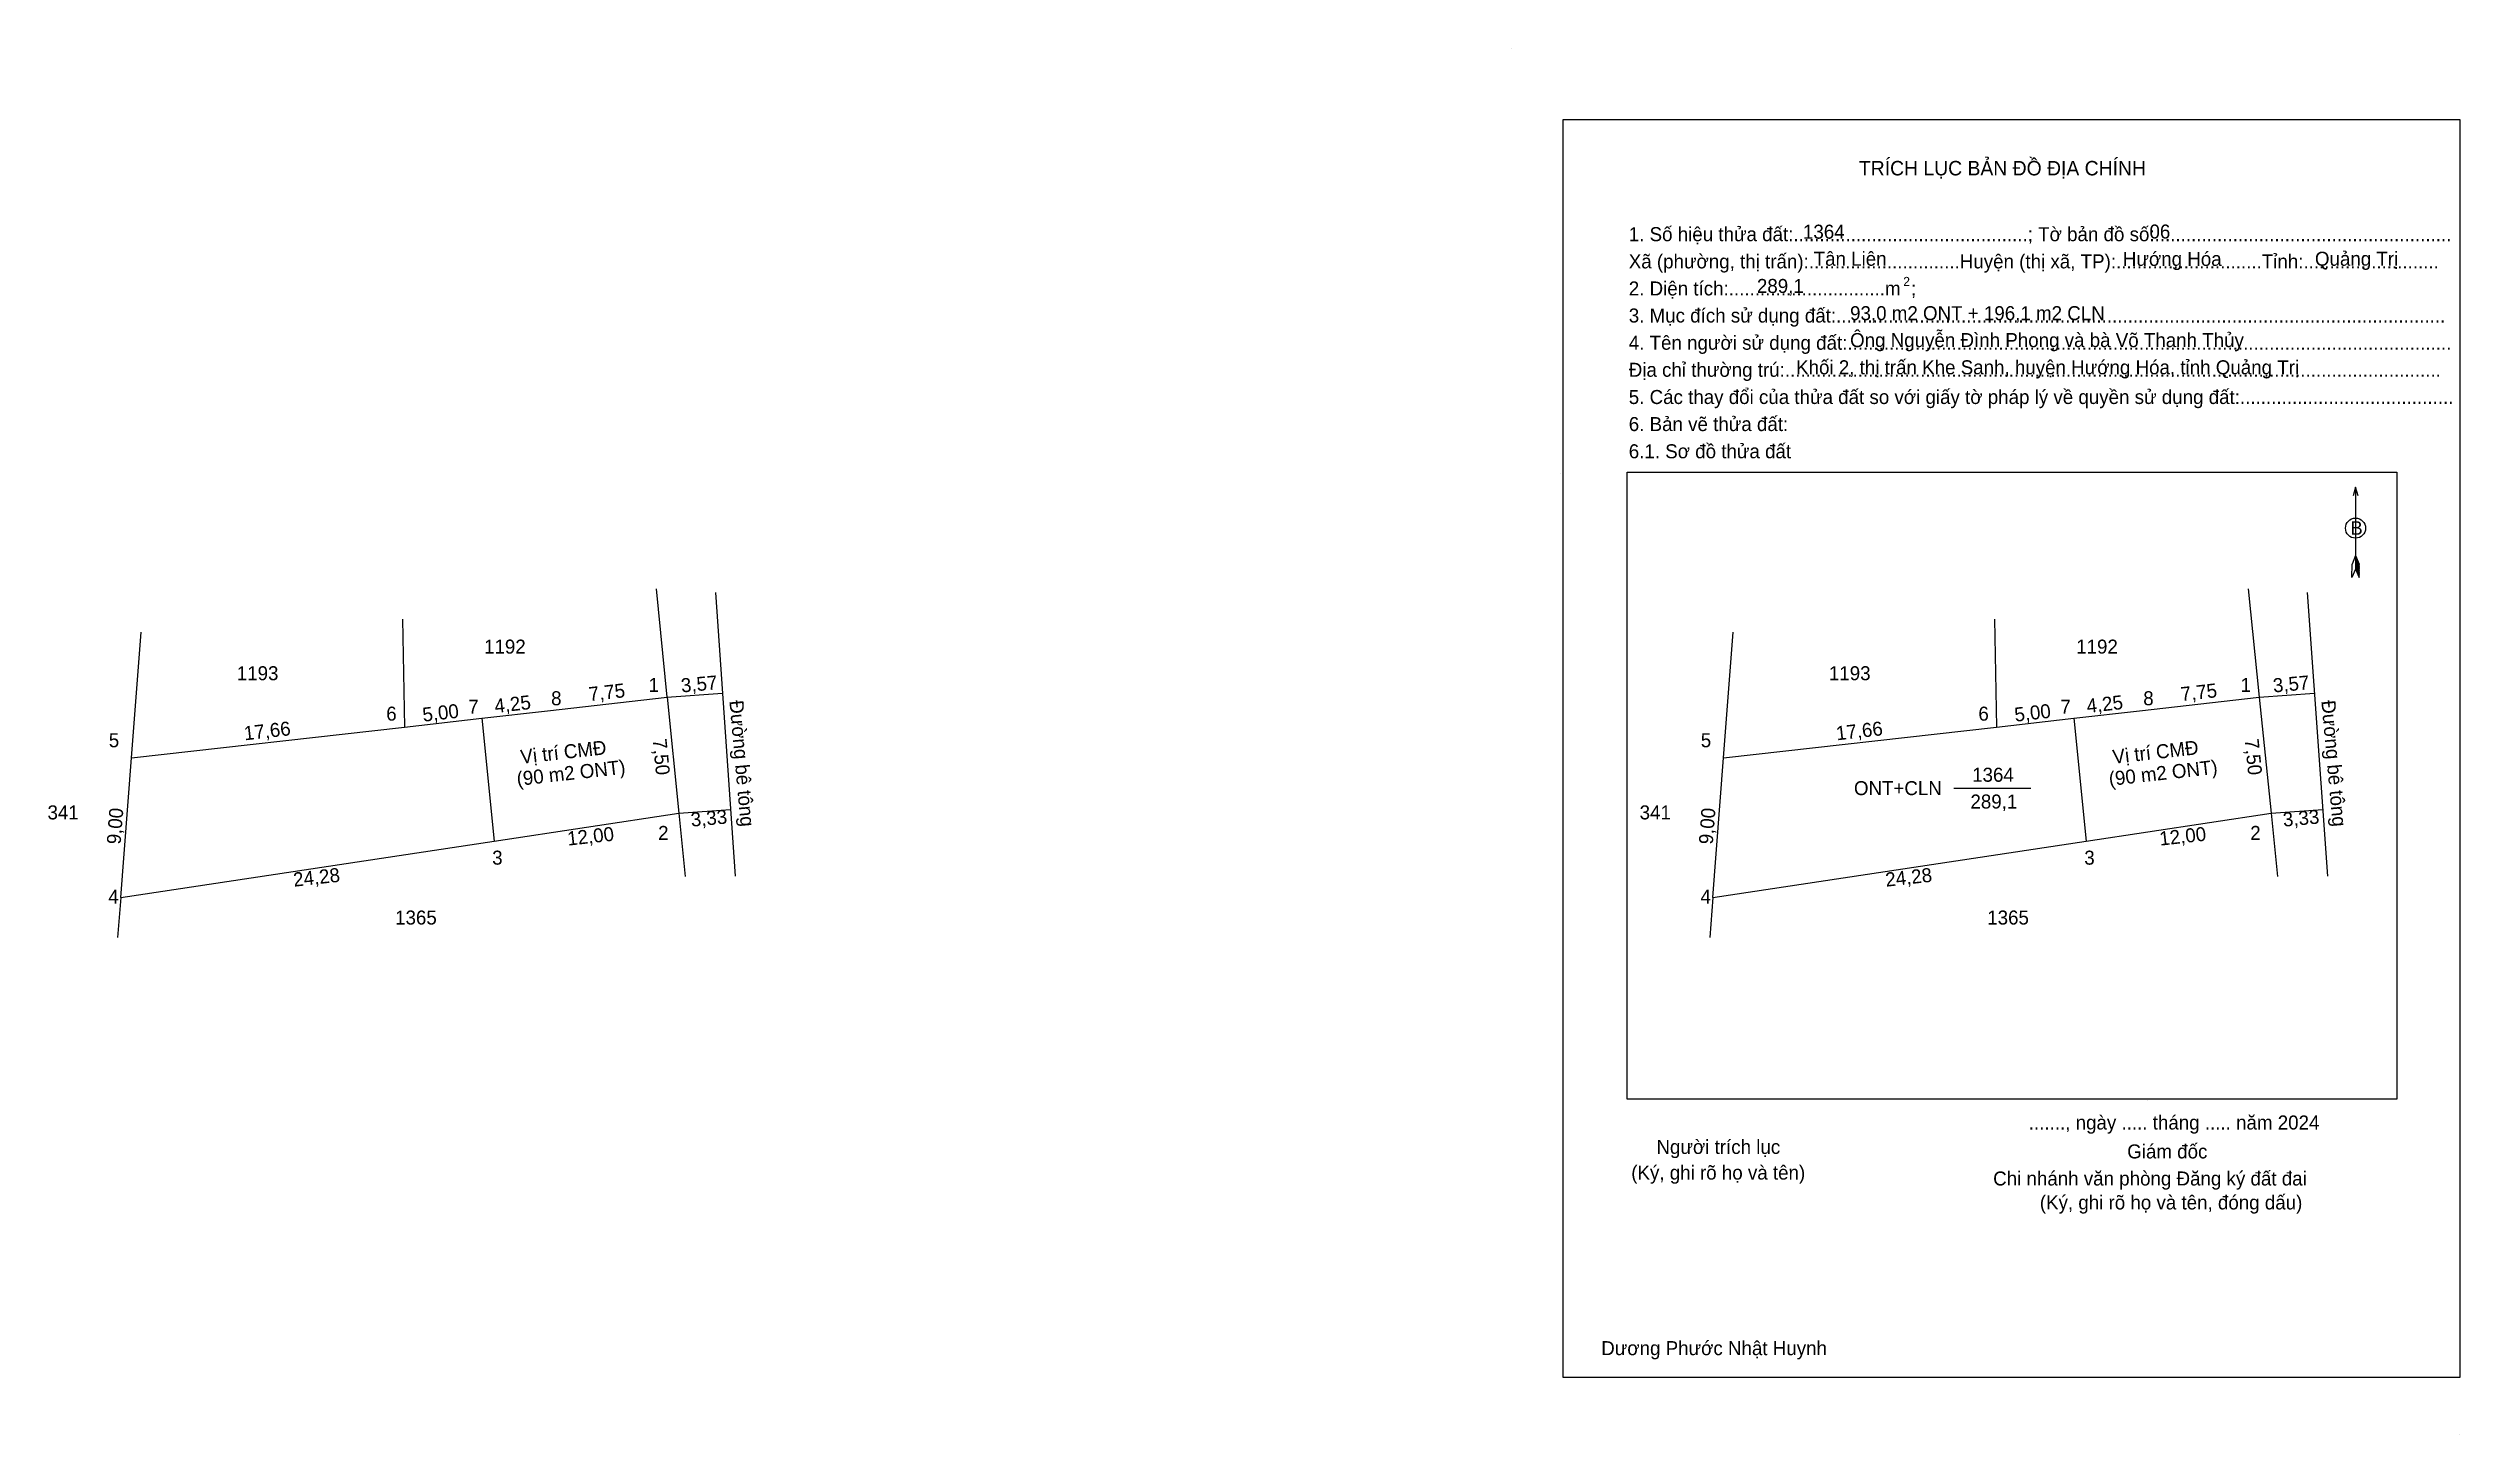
# Model space of a CAD drawing. Extents: x 549170 to 549325, y 1838378 to 1838468.
import ezdxf

# ---------------------------------------------------------------- set-up
doc = ezdxf.new("R2010")
doc.units = 0
for name, color, linetype in [('Level 1', 7, 'Continuous'), ('Level 10', 7, 'Continuous'), ('Level 13', 7, 'Continuous'), ('Level 2', 7, 'Continuous'), ('Level 27', 7, 'Continuous'), ('Level 36', 7, 'Continuous'), ('Level 4', 7, 'Continuous'), ('Level 49', 7, 'Continuous'), ('Level 5', 7, 'Continuous'), ('Level 51', 7, 'Continuous'), ('Level 6', 7, 'Continuous'), ('Level 9', 7, 'Continuous')]:
    doc.layers.add(name, color=color, linetype=linetype)

msp = doc.modelspace()

# ---------------------------------------------------------------- linework, layer by layer
at = {"layer": 'Level 1'}
for p, q in [((549263.72, 1838467.6), (549263.72, 1838467.6)), ((549266.87, 1838440.25), (549266.87, 1838440.25)), ((549317.96, 1838439.37), (549317.96, 1838434.1)), ((549317.96, 1838434.97), (549317.74, 1838434.43)), ((549317.96, 1838434.97), (549318.19, 1838434.43)), ((549317.96, 1838434.9), (549318.19, 1838434.35)), ((549317.96, 1838434.82), (549318.19, 1838434.28)), ((549317.96, 1838434.74), (549318.19, 1838434.2)), ((549317.96, 1838434.67), (549318.19, 1838434.12)), ((549317.73, 1838433.56), (549317.74, 1838434.43)), ((549317.96, 1838434.1), (549317.73, 1838433.56)), ((549317.96, 1838434.59), (549318.19, 1838434.04)), ((549317.96, 1838434.51), (549318.19, 1838433.97)), ((549317.96, 1838434.44), (549318.19, 1838433.89)), ((549317.96, 1838434.36), (549318.19, 1838433.81)), ((549317.96, 1838434.29), (549318.19, 1838433.73)), ((549317.96, 1838434.21), (549318.2, 1838433.65)), ((549317.96, 1838434.1), (549318.2, 1838433.56)), ((549318.2, 1838433.56), (549318.19, 1838434.43)), ((549304.6, 1838399.93), (549304.6, 1838399.93)), ((549324.66, 1838378.44), (549324.66, 1838378.44))]:
    msp.add_line(p, q, dxfattribs=at)
msp.add_lwpolyline([(549318.12, 1838438.81), (549317.96, 1838439.37), (549317.81, 1838438.81)], dxfattribs=at)
msp.add_circle((549317.96, 1838436.74), 0.644, dxfattribs=at)
at = {"layer": 'Level 10'}
for p, q in [((549304.07, 1838424.99), (549311.77, 1838425.87)), ((549311.76, 1838425.87), (549315.32, 1838426.12)), ((549311.77, 1838425.87), (549312.53, 1838418.41)), ((549277.33, 1838421.96), (549294.88, 1838423.95)), ((549294.88, 1838423.95), (549299.85, 1838424.51)), ((549299.85, 1838424.51), (549304.07, 1838424.99)), ((549276.64, 1838412.99), (549277.33, 1838421.96)), ((549300.65, 1838416.61), (549312.53, 1838418.41)), ((549312.53, 1838418.41), (549315.85, 1838418.64)), ((549276.64, 1838412.99), (549300.65, 1838416.61))]:
    msp.add_line(p, q, dxfattribs=at)
msp.add_lwpolyline([(549271.13, 1838440.33), (549320.62, 1838440.33), (549320.62, 1838400.02), (549271.13, 1838400.02)], close=True, dxfattribs=at)
at = {"layer": 'Level 2'}
for p, q in [((549311.06, 1838432.83), (549311.76, 1838425.87)), ((549314.86, 1838432.61), (549316.15, 1838414.37)), ((549277.33, 1838421.96), (549277.95, 1838430.04)), ((549299.85, 1838424.51), (549300.65, 1838416.61))]:
    msp.add_line(p, q, dxfattribs=at)
msp.add_lwpolyline([(549267.01, 1838463.02), (549324.66, 1838463.02), (549324.66, 1838382.13), (549267.01, 1838382.13)], close=True, dxfattribs=at)
at = {"layer": 'Level 27'}
for p, q in [((549312.53, 1838418.41), (549312.94, 1838414.34)), ((549276.64, 1838412.99), (549276.44, 1838410.41))]:
    msp.add_line(p, q, dxfattribs=at)
at = {"layer": 'Level 5'}
for p, q in [((549208.69, 1838432.83), (549209.39, 1838425.87)), ((549212.5, 1838432.61), (549213.78, 1838414.37)), ((549174.96, 1838421.96), (549175.59, 1838430.04)), ((549192.38, 1838430.89), (549192.51, 1838423.95)), ((549201.7, 1838424.99), (549209.4, 1838425.87)), ((549209.39, 1838425.87), (549212.95, 1838426.12)), ((549209.4, 1838425.87), (549210.16, 1838418.41)), ((549174.96, 1838421.96), (549192.51, 1838423.95)), ((549192.51, 1838423.95), (549197.48, 1838424.51)), ((549197.48, 1838424.51), (549201.7, 1838424.99)), ((549197.48, 1838424.51), (549198.28, 1838416.61)), ((549174.27, 1838412.99), (549174.96, 1838421.96)), ((549198.28, 1838416.61), (549210.16, 1838418.41)), ((549210.16, 1838418.41), (549213.48, 1838418.64)), ((549210.16, 1838418.41), (549210.57, 1838414.34)), ((549174.27, 1838412.99), (549198.28, 1838416.61)), ((549174.27, 1838412.99), (549174.07, 1838410.41))]:
    msp.add_line(p, q, dxfattribs=at)
at = {"layer": 'Level 51'}
msp.add_line((549294.75, 1838430.89), (549294.88, 1838423.95), dxfattribs=at)
at = {"layer": 'Level 9'}
msp.add_line((549292.14, 1838420.02), (549297.09, 1838420.02), dxfattribs=at)

# ---------------------------------------------------------------- texts
at = {"layer": 'Level 1'}
for s, height, p in [('TRÍCH LỤC BẢN ĐỒ ĐỊA CHÍNH', 0.9302, (549286.03, 1838459.42)), ('1. Số hiệu thửa đất:.............................................; Tờ bản đồ số:.........................................................', 0.90108, (549271.23, 1838455.19)), ('Xã (phường, thị trấn):.............................Huyện (thị xã, TP):............................Tỉnh:..........................', 0.90108, (549271.23, 1838453.44)), ('2. Diện tích:..............................m  ;', 0.9011, (549271.23, 1838451.7)), ('2', 0.581, (549288.88, 1838452.31)), ('3. Mục đích sử dụng đất:.....................................................................................................................', 0.90108, (549271.23, 1838449.96)), ('4. Tên người sử dụng đất:....................................................................................................................', 0.90108, (549271.23, 1838448.21)), ('Địa chỉ thường trú:..............................................................................................................................', 0.90108, (549271.23, 1838446.47)), ('5. Các thay đổi của thửa đất so với giấy tờ pháp lý về quyền sử dụng đất:.........................................', 0.90108, (549271.23, 1838444.72)), ('6. Bản vẽ thửa đất:', 0.9011, (549271.23, 1838442.98)), ('6.1. Sơ đồ thửa đất', 0.9011, (549271.23, 1838441.23)), ('B', 0.872, (549317.64, 1838436.31)), ('......., ngày ..... tháng ..... năm 2024', 0.9011, (549296.95, 1838398.07)), ('Người trích lục', 0.9011, (549273.01, 1838396.5)), ('Giám đốc', 0.901, (549303.28, 1838396.21)), ('(Ký, ghi rõ họ và tên)', 0.9011, (549271.39, 1838394.85)), ('Chi nhánh văn phòng Đăng ký đất đai', 0.9011, (549294.66, 1838394.47)), ('(Ký, ghi rõ họ và tên, đóng dấu)', 0.9011, (549297.66, 1838392.93)), ('Dương Phước Nhật Huynh', 0.9011, (549269.46, 1838383.56))]:
    msp.add_text(s, height=height, dxfattribs=at).set_placement(p)
at = {"layer": 'Level 13'}
for s, p in [('1364', (549293.31, 1838420.43)), ('ONT+CLN', (549285.71, 1838419.57)), ('289,1', (549293.2, 1838418.71))]:
    msp.add_text(s, height=0.9, dxfattribs=at).set_placement(p)
at = {"layer": 'Level 2'}
msp.add_text('Đường bê tông', height=0.9, rotation=275.1737, dxfattribs=at).set_placement((549315.76, 1838425.63))
at = {"layer": 'Level 36'}
msp.add_text('1365', height=0.9, dxfattribs=at).set_placement((549294.28, 1838411.25))
at = {"layer": 'Level 4'}
for s, p in [('Vị trí CMĐ', (549302.39, 1838421.58)), ('(90 m2 ONT)', (549302.15, 1838420.16))]:
    msp.add_text(s, height=0.9, rotation=6.4854, dxfattribs=at).set_placement(p)
at = {"layer": 'Level 49'}
for s, rotation, p in [('5,00', 6.4854, (549296.08, 1838424.29)), ('4,25', 6.4854, (549300.72, 1838424.85)), ('7,75', 6.4854, (549306.77, 1838425.61)), ('17,66', 6.4692, (549284.61, 1838423.09)), ('7,50', 275.779, (549310.83, 1838423.15)), ('9,00', 85.5903, (549276.63, 1838416.38)), ('12,00', 6.2631, (549305.4, 1838416.32)), ('24,28', 6.2631, (549287.78, 1838413.68))]:
    msp.add_text(s, height=0.9, rotation=rotation, dxfattribs=at).set_placement(p)
at = {"layer": 'Level 5'}
for s, p in [('1192', (549197.63, 1838428.67)), ('1193', (549181.73, 1838426.96)), ('1', (549208.21, 1838426.21)), ('1', (549208.21, 1838426.21)), ('7', (549196.61, 1838424.8)), ('8', (549201.94, 1838425.35)), ('6', (549191.34, 1838424.36)), ('5', (549173.5, 1838422.65)), ('341', (549169.56, 1838418.01)), ('2', (549208.82, 1838416.69)), ('3', (549198.15, 1838415.1)), ('4', (549173.47, 1838412.6)), ('1365', (549191.91, 1838411.25))]:
    msp.add_text(s, height=0.9, dxfattribs=at).set_placement(p)
for s, rotation, p in [('3,57', 5.1073, (549210.33, 1838426.17)), ('5,00', 6.4854, (549193.72, 1838424.29)), ('4,25', 6.4854, (549198.35, 1838424.85)), ('7,75', 6.4854, (549204.41, 1838425.61)), ('Đường bê tông', 275.1737, (549213.4, 1838425.63)), ('17,66', 6.4692, (549182.24, 1838423.09)), ('Vị trí CMĐ', 6.4854, (549200.02, 1838421.58)), ('7,50', 275.779, (549208.46, 1838423.15)), ('(90 m2 ONT)', 6.4854, (549199.78, 1838420.16)), ('9,00', 85.5903, (549174.26, 1838416.38)), ('3,33', 5.1073, (549210.96, 1838417.54)), ('12,00', 6.2631, (549203.03, 1838416.32)), ('24,28', 6.2631, (549185.41, 1838413.68))]:
    msp.add_text(s, height=0.9, rotation=rotation, dxfattribs=at).set_placement(p)
at = {"layer": 'Level 51'}
for s, p in [('1192', (549300, 1838428.67)), ('1193', (549284.1, 1838426.96)), ('341', (549271.93, 1838418.01))]:
    msp.add_text(s, height=0.9, dxfattribs=at).set_placement(p)
for s, p in [('3,57', (549312.69, 1838426.17)), ('3,33', (549313.33, 1838417.54))]:
    msp.add_text(s, height=0.9, rotation=5.1073, dxfattribs=at).set_placement(p)
at = {"layer": 'Level 6'}
for s, height, p in [('1364', 0.901, (549282.43, 1838455.35)), ('06', 0.901, (549304.71, 1838455.36)), ('Tân Liên', 0.901, (549283.12, 1838453.61)), ('Hướng Hóa', 0.901, (549303, 1838453.6)), ('Quảng Trị', 0.901, (549315.35, 1838453.61)), ('289,1', 0.901, (549279.47, 1838451.86)), ('93,0 m2 ONT + 196,1 m2 CLN', 0.9011, (549285.46, 1838450.11)), ('Ông Nguyễn Đình Phong và bà Võ Thanh Thủy', 0.9011, (549285.46, 1838448.38)), ('Khối 2, thị trấn Khe Sanh, huyện Hướng Hóa, tỉnh Quảng Trị', 0.9011, (549281.99, 1838446.63))]:
    msp.add_text(s, height=height, dxfattribs=at).set_placement(p)
at = {"layer": 'Level 9'}
for s, p in [('1', (549310.57, 1838426.21)), ('1', (549310.57, 1838426.21)), ('7', (549298.98, 1838424.8)), ('8', (549304.31, 1838425.35)), ('6', (549293.71, 1838424.36)), ('5', (549275.86, 1838422.65)), ('2', (549311.19, 1838416.69)), ('3', (549300.52, 1838415.1)), ('4', (549275.84, 1838412.6))]:
    msp.add_text(s, height=0.9, dxfattribs=at).set_placement(p)

doc.saveas('drawing.dxf')
